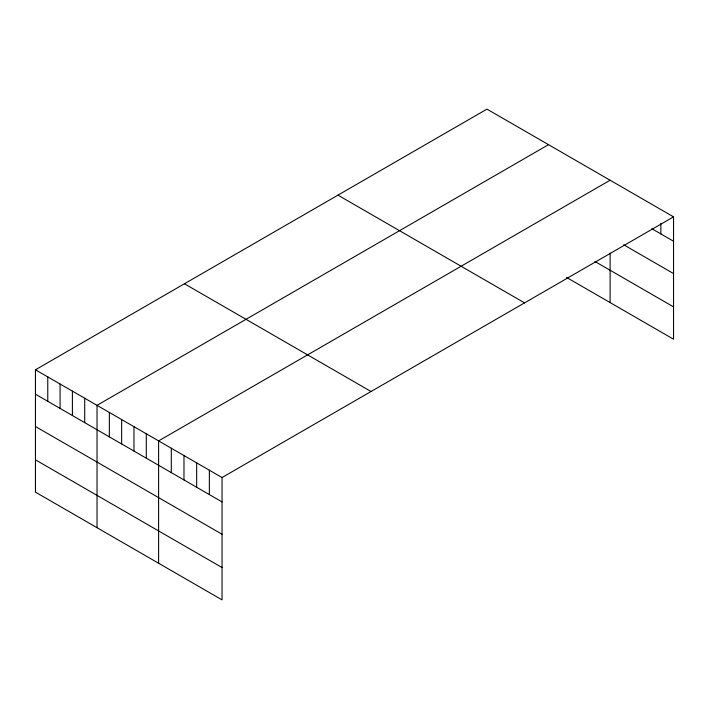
<?xml version="1.0" encoding="UTF-8"?>
<svg xmlns="http://www.w3.org/2000/svg" width="709" height="709" viewBox="0 0 709 709"><rect width="100%" height="100%" fill="white"/><g stroke="black" fill="none" stroke-linecap="round" stroke-linejoin="round"><path stroke-width="1.06" d="M35.45 369.797L222.05 477.529L222.05 599.876L35.45 492.143L35.45 369.797L486.95 109.124L673.55 216.857L673.55 339.203L566.526 277.414M548.527 144.671L97.027 405.344L97.027 527.7M610.103 180.228L158.603 440.901L158.603 563.247M222.05 477.529L673.55 216.857M651.801 228.688L673.55 241.246M623.698 244.791L673.55 273.577M594.948 261.497L673.55 306.882M337.954 195.143L524.554 302.876M184.446 283.777L371.046 391.501M35.45 394.195L222.05 501.919M35.45 426.517L222.05 534.249M35.45 459.822L222.05 567.554M660.859 223.317L660.859 233.926M610.103 253.095L610.103 302.575M209.359 470.2L209.359 494.598M196.668 462.871L196.668 487.269M183.977 455.55L183.977 479.949M171.294 448.221L171.294 472.619M146.284 433.784L146.284 458.182M133.974 426.676L133.974 451.075M121.656 419.568L121.656 443.967M109.346 412.452L109.346 436.85M84.708 398.236L84.708 422.635M72.398 391.129L72.398 415.527M60.079 384.012L60.079 408.411M47.769 376.904L47.769 401.303"/></g></svg>
